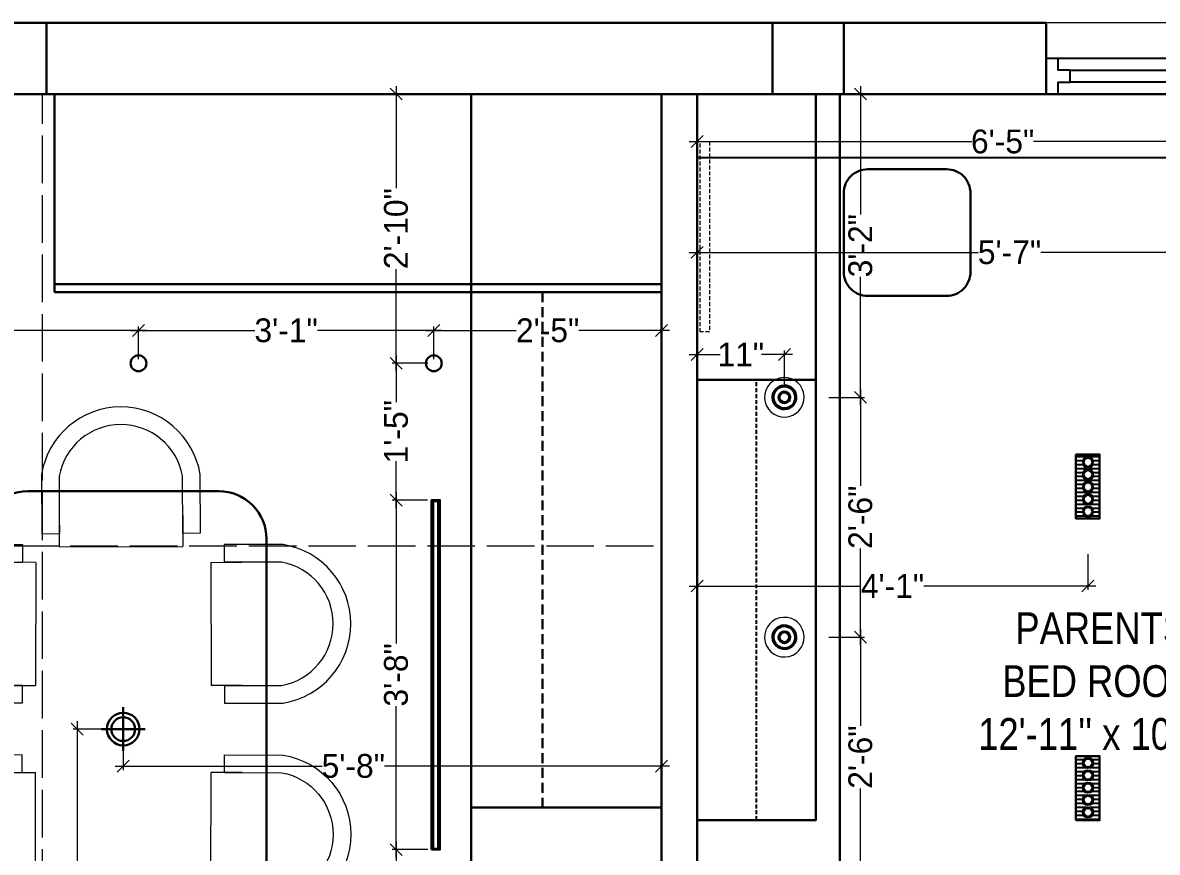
# Model space of a CAD drawing. Header units: millimetres. Extents: x 35877 to 3066687, y -650199 to -40525.
# Drawn here: x 147524.8 to 147667.7, y -179621.5 to -179516.9 of the extents above; entities that cross this region are included whole.
import ezdxf

# ---------------------------------------------------------------- set-up
doc = ezdxf.new("R2010")
doc.units = ezdxf.units.MM
doc.header["$MEASUREMENT"] = 0
doc.header["$PDMODE"] = 35
for name, pattern in [('ACAD_ISO02W100', [15, 12, -3]), ('DASHED', [0.75, 0.5, -0.25]), ('HIDDEN', [0.375, 0.25, -0.125])]:
    doc.linetypes.add(name, pattern=pattern)
doc.layers.get('Defpoints').update_dxf_attribs({"color": 220})
for name, color, linetype, lineweight in [('COLUMN', 1, 'Continuous', 30), ('Electrical', 84, 'Continuous', 30), ('FIRST FLOOR ( TEXT )', 7, 'Continuous', 9), ('FURNITURE', 32, 'Continuous', 9), ('furniture dimensions', 1, 'DASHED', 0), ('GROUND FLOOR', 7, 'Continuous', 9), ('GROUND FLOOR  ( PLINE )', 251, 'Continuous', 30), ('Labelling', 1, 'Continuous', 25), ('wall', 7, 'Continuous', 30)]:
    doc.layers.add(name, color=color, linetype=linetype, lineweight=lineweight)
doc.layers.add('str coll', color=6, linetype='Continuous')
doc.layers.add('XX~SLAB ( PLINE )', color=251, linetype='Continuous', plot=False)
doc.styles.add('century g', font='GOTHIC.TTF')
doc.styles.add('KATHA', font='swissc.ttf')
doc.dimstyles.new('Archana', dxfattribs={"dimtxt": 2, "dimasz": 0.75, "dimexe": 0.5, "dimexo": 0.5, "dimgap": 0, "dimtad": 0, "dimzin": 0, "dimdsep": 46, "dimlunit": 4, "dimtxsty": 'century g', "dimblk": 'OBLIQUE', "dimcen": 0, "dimdle": 1, "dimclrd": 256, "dimclre": 256, "dimclrt": 256, "dimadec": 0, "dimazin": 0, "dimtfac": 1, "dimtofl": 0, "dimtmove": 1, "dimatfit": 3, "dimfxl": 1, "dimfxlon": 1, "dimtolj": 1, "dimtzin": 0, "dimlwd": -1, "dimlwe": -1, "dimarcsym": 0})

# ---------------------------------------------------------------- blocks, each defined once
blk = doc.blocks.new('SD DSD')
at = {"layer": 'FURNITURE', "color": 9, "true_color": 0xc7c8ca, "transparency": 33554687}
for p, q in [((3348486.7, -514623.32), (3348486.68, -514619.42)), ((3348502.23, -514619.34), (3348502.25, -514623.25)), ((3348486.7, -514623.32), (3348502.25, -514623.25)), ((3348483.69, -514625.26), (3348479.79, -514625.25)), ((3348483.69, -514625.26), (3348483.66, -514640.81)), ((3348505.76, -514625.26), (3348509.66, -514625.25)), ((3348505.76, -514625.26), (3348505.79, -514640.81)), ((3348479.75, -514640.8), (3348483.66, -514640.81)), ((3348509.7, -514640.8), (3348505.79, -514640.81)), ((3348479.75, -514651.77), (3348483.66, -514651.76)), ((3348483.69, -514667.31), (3348483.66, -514651.76)), ((3348505.76, -514667.31), (3348505.79, -514651.76)), ((3348509.7, -514651.77), (3348505.79, -514651.76)), ((3348483.69, -514667.31), (3348479.79, -514667.32)), ((3348505.76, -514667.31), (3348509.66, -514667.32)), ((3348486.7, -514669.25), (3348486.68, -514673.16)), ((3348486.7, -514669.25), (3348502.25, -514669.32)), ((3348502.23, -514673.23), (3348502.25, -514669.32))]:
    blk.add_line(p, q, dxfattribs=at)
at = {"layer": 'FURNITURE', "color": 9, "true_color": 0xc7c8ca, "transparency": 33554687, "flags": 128}
for points in [[(3348502.23, -514621.56), (3348504.46, -514621.55), (3348504.42, -514614.17, 0.853613), (3348484.42, -514614.22), (3348484.46, -514621.65), (3348486.68, -514621.64)], [(3348502.22, -514619.34), (3348502.23, -514621.56), (3348502.2, -514614.36, 0.835758), (3348486.65, -514614.39), (3348486.67, -514619.42), (3348486.68, -514621.64)], [(3348481.97, -514640.8), (3348481.97, -514643.02), (3348474.58, -514643.01, -0.853613), (3348474.58, -514623.01), (3348482.01, -514623.02), (3348482.01, -514625.25)], [(3348507.48, -514640.8), (3348507.48, -514643.02), (3348514.87, -514643.01, 0.853613), (3348514.87, -514623.01), (3348507.44, -514623.02), (3348507.44, -514625.25)], [(3348479.75, -514640.79), (3348481.97, -514640.8), (3348474.77, -514640.78, -0.835758), (3348474.76, -514625.23), (3348479.79, -514625.24), (3348482.01, -514625.25)], [(3348509.7, -514640.79), (3348507.48, -514640.8), (3348514.68, -514640.78, 0.835758), (3348514.69, -514625.23), (3348509.66, -514625.24), (3348507.44, -514625.25)], [(3348481.97, -514651.77), (3348481.97, -514649.55), (3348474.58, -514649.57, 0.853613), (3348474.58, -514669.57), (3348482.01, -514669.55), (3348482.01, -514667.32)], [(3348507.48, -514651.77), (3348507.48, -514649.55), (3348514.87, -514649.57, -0.853613), (3348514.87, -514669.57), (3348507.44, -514669.55), (3348507.44, -514667.32)], [(3348479.75, -514651.78), (3348481.97, -514651.77), (3348474.77, -514651.79, 0.835758), (3348474.76, -514667.34), (3348479.79, -514667.33), (3348482.01, -514667.33)], [(3348509.7, -514651.78), (3348507.48, -514651.77), (3348514.68, -514651.79, -0.835758), (3348514.69, -514667.34), (3348509.66, -514667.33), (3348507.44, -514667.33)], [(3348502.23, -514671.01), (3348504.46, -514671.02), (3348504.42, -514678.4, -0.853613), (3348484.42, -514678.36), (3348484.46, -514670.92), (3348486.68, -514670.93)], [(3348502.22, -514673.23), (3348502.23, -514671.01), (3348502.2, -514678.21, -0.835758), (3348486.65, -514678.18), (3348486.67, -514673.16), (3348486.68, -514670.93)]]:
    blk.add_lwpolyline(points, format="xyb", dxfattribs=at)
at = {"layer": 'FURNITURE', "color": 9, "lineweight": 30, "true_color": 0xc7c8ca, "transparency": 33554687}
blk.add_lwpolyline([(3348506.78, -514676.29), (3348482.68, -514676.29, -0.414214), (3348476.68, -514670.29), (3348476.68, -514622.29, -0.414214), (3348482.68, -514616.29), (3348506.78, -514616.29, -0.414214), (3348512.78, -514622.29), (3348512.78, -514670.29, -0.414214)], format="xyb", close=True, dxfattribs=at)
blk = doc.blocks.new('_Oblique')
at = {"layer": 'wall', "color": 0, "lineweight": -2}
blk.add_line((-0.5, -0.5), (0.5, 0.5), dxfattribs=at)
blk = doc.blocks.new('*D638')
at = {"layer": 'Defpoints', "color": 0, "linetype": 'Continuous', "lineweight": 0, "transparency": 16777216}
for p in [(147571.81, -179621.2), (147577.17, -179621.2, 0), (147576.56, -179637.9)]:
    blk.add_point(p, dxfattribs=at)
at = {"layer": 'furniture dimensions', "color": 5, "linetype": 'Continuous', "transparency": 16777216}
for p, q in [((147571.81, -179620.2), (147571.81, -179625.83)), ((147575.81, -179621.2), (147571.31, -179621.2)), ((147571.81, -179638.9), (147571.81, -179633.27))]:
    blk.add_line(p, q, dxfattribs=at)
at = {"layer": 'furniture dimensions', "color": 5, "linetype": 'ByBlock', "transparency": 16777216}
blk.add_line((147575.81, -179637.9), (147571.31, -179637.9), dxfattribs=at)
at = {"layer": 'furniture dimensions', "color": 5, "linetype": 'Continuous', "transparency": 16777216, "xscale": 1.5, "yscale": 1.5, "zscale": 1.5}
for p, rotation in [((147571.81, -179621.2), 90), ((147571.81, -179637.9), 270)]:
    blk.add_blockref('_Oblique', p, dxfattribs=dict(at, rotation=rotation))
at = {"layer": 'furniture dimensions', "linetype": 'Continuous', "lineweight": 0, "transparency": 16777216, "insert": (147571.81, -179629.55), "char_height": 3, "attachment_point": 5, "rotation": 90, "style": 'century g'}
blk.add_mtext('\\A1;1\'-5"', dxfattribs=at)
blk = doc.blocks.new('*D639')
at = {"layer": 'Defpoints', "color": 0, "linetype": 'Continuous', "lineweight": 0, "transparency": 16777216}
for p in [(147576.56, -179559.86), (147571.81, -179577.12), (147576.28, -179577.12, 0)]:
    blk.add_point(p, dxfattribs=at)
at = {"layer": 'furniture dimensions', "color": 5, "linetype": 'Continuous', "transparency": 16777216}
for p, q in [((147571.81, -179558.86), (147571.81, -179564.77)), ((147571.81, -179578.12), (147571.81, -179572.21)), ((147575.78, -179577.12), (147571.31, -179577.12))]:
    blk.add_line(p, q, dxfattribs=at)
at = {"layer": 'furniture dimensions', "color": 5, "linetype": 'ByBlock', "transparency": 16777216}
blk.add_line((147575.81, -179559.86), (147571.31, -179559.86), dxfattribs=at)
at = {"layer": 'furniture dimensions', "color": 5, "linetype": 'Continuous', "transparency": 16777216, "xscale": 1.5, "yscale": 1.5, "zscale": 1.5}
for p, rotation in [((147571.81, -179559.86), 90), ((147571.81, -179577.12), 270)]:
    blk.add_blockref('_Oblique', p, dxfattribs=dict(at, rotation=rotation))
at = {"layer": 'furniture dimensions', "linetype": 'Continuous', "lineweight": 0, "transparency": 16777216, "insert": (147571.81, -179568.49), "char_height": 3, "attachment_point": 5, "rotation": 90, "style": 'century g'}
blk.add_mtext('\\A1;1\'-5"', dxfattribs=at)
blk = doc.blocks.new('HYTJUK')
at = {"layer": 'Electrical', "lineweight": -3, "true_color": 0x000000}
h = blk.add_hatch(dxfattribs=at)
h.set_pattern_fill('ANSI31', color=18, scale=4, angle=225)
h.set_pattern_definition([(270, (141588.84366, -3593.0246), (0.5, -2e-16), [])])
h.paths.add_polyline_path([(128595.32, 17374.81), (128596.19, 17375.86, -0.675401), (128596.65, 17377, -0.15536), (128597.03, 17376.88), (128597.65, 17377.63), (128597.65, 17377.81), (128589.56, 17377.81), (128589.56, 17374.81)])
h.paths.add_polyline_path([(128590.43, 17375.68, -1), (128590.43, 17377, -1)], flags=16)
h.paths.add_polyline_path([(128591.98, 17377, -1), (128591.98, 17375.68, -1)], flags=16)
h.paths.add_polyline_path([(128590.43, 17375.81, -1), (128590.43, 17376.87, -1)], flags=0)
h.paths.add_polyline_path([(128591.98, 17376.87, -1), (128591.98, 17375.81, -1)], flags=0)
h.paths.add_polyline_path([(128593.54, 17377, -1), (128593.54, 17375.68, -1)], flags=16)
h.paths.add_polyline_path([(128593.54, 17376.87, -1), (128593.54, 17375.81, -1)], flags=0)
h.paths.add_polyline_path([(128595.09, 17377, -1), (128595.09, 17375.68, -1)], flags=16)
h.paths.add_polyline_path([(128595.09, 17376.87, -1), (128595.09, 17375.81, -1)], flags=0)
h.paths.add_polyline_path([(128596.19, 17375.86), (128595.32, 17374.81), (128597.65, 17374.81), (128597.65, 17377.63), (128597.03, 17376.88, -0.731062), (128596.65, 17375.68, -0.193744)], flags=17)
at = {"layer": 'Electrical', "color": 240, "true_color": 0xed1f24}
blk.add_lwpolyline([(128597.65, 17374.81), (128589.56, 17374.81), (128589.56, 17377.81), (128597.65, 17377.81)], close=True, dxfattribs=at)
at = {"layer": 'Electrical', "color": 18, "lineweight": -3, "true_color": 0x000000}
for centre, radius in [((128590.43, 17376.34), 0.662), ((128590.43, 17376.34), 0.53), ((128591.98, 17376.34), 0.662), ((128591.98, 17376.34), 0.53), ((128593.54, 17376.34), 0.662), ((128593.54, 17376.34), 0.53), ((128595.09, 17376.34), 0.662), ((128595.09, 17376.34), 0.53), ((128596.65, 17376.34), 0.662), ((128596.65, 17376.34), 0.53)]:
    blk.add_circle(centre, radius, dxfattribs=at)
blk = doc.blocks.new('asaasd')
at = {"layer": 'Electrical', "color": 5, "lineweight": 5, "ltscale": 8}
blk.add_ellipse((4539.27, 3683.15), major_axis=(1.69, -1.84), ratio=1, start_param=-0.785398, end_param=5.497787, dxfattribs=at)
at = {"layer": 'Electrical', "color": 5, "ltscale": 8}
for major_axis, start_param, end_param in [((1.02, -1.1), -0.785398, 5.497787), ((-1.01, -0.93), 0.785398, 7.068583), ((-0.544, -0.501), 0.785398, 7.068583), ((-0.453, -0.417), 0.785398, 7.068583)]:
    blk.add_ellipse((4539.27, 3683.15), major_axis=major_axis, ratio=1, start_param=start_param, end_param=end_param, dxfattribs=at)
blk = doc.blocks.new('*D660')
at = {"layer": 'Defpoints', "color": 0, "linetype": 'Continuous', "lineweight": 0, "transparency": 16777216}
for p in [(147539.34, -179555.72), (147467.74, -179559.33), (147539.34, -179559.86)]:
    blk.add_point(p, dxfattribs=at)
at = {"layer": 'furniture dimensions', "color": 5, "linetype": 'ByBlock', "transparency": 16777216}
blk.add_line((147467.74, -179558.83), (147467.74, -179555.22), dxfattribs=at)
at = {"layer": 'furniture dimensions', "color": 5, "linetype": 'Continuous', "transparency": 16777216}
for p, q in [((147539.34, -179559.36), (147539.34, -179555.22)), ((147466.74, -179555.72), (147502.24, -179555.72)), ((147540.34, -179555.72), (147504.84, -179555.72))]:
    blk.add_line(p, q, dxfattribs=at)
at = {"layer": 'furniture dimensions', "color": 5, "linetype": 'Continuous', "transparency": 16777216, "xscale": 1.5, "yscale": 1.5, "zscale": 1.5, "rotation": 180}
blk.add_blockref('_Oblique', (147467.74, -179555.72), dxfattribs=at)
at = {"layer": 'furniture dimensions', "color": 5, "linetype": 'Continuous', "transparency": 16777216, "xscale": 1.5, "yscale": 1.5, "zscale": 1.5}
blk.add_blockref('_Oblique', (147539.34, -179555.72), dxfattribs=at)
at = {"layer": 'furniture dimensions', "linetype": 'Continuous', "lineweight": 0, "transparency": 16777216, "insert": (147503.54, -179555.72), "char_height": 3, "attachment_point": 5, "style": 'century g'}
blk.add_mtext("\\A1;6'", dxfattribs=at)
blk = doc.blocks.new('*D661')
at = {"layer": 'Defpoints', "color": 0, "linetype": 'Continuous', "lineweight": 0, "transparency": 16777216}
for p in [(147576.56, -179555.72), (147539.34, -179559.86), (147576.56, -179559.86, -0.01)]:
    blk.add_point(p, dxfattribs=at)
at = {"layer": 'furniture dimensions', "color": 5, "linetype": 'ByBlock', "transparency": 16777216}
blk.add_line((147539.34, -179559.36), (147539.34, -179555.22), dxfattribs=at)
at = {"layer": 'furniture dimensions', "color": 5, "linetype": 'Continuous', "transparency": 16777216}
for p, q in [((147576.56, -179559.36), (147576.56, -179555.22)), ((147538.34, -179555.72), (147554.01, -179555.72)), ((147577.56, -179555.72), (147561.9, -179555.72))]:
    blk.add_line(p, q, dxfattribs=at)
at = {"layer": 'furniture dimensions', "color": 5, "linetype": 'Continuous', "transparency": 16777216, "xscale": 1.5, "yscale": 1.5, "zscale": 1.5, "rotation": 180}
blk.add_blockref('_Oblique', (147539.34, -179555.72), dxfattribs=at)
at = {"layer": 'furniture dimensions', "color": 5, "linetype": 'Continuous', "transparency": 16777216, "xscale": 1.5, "yscale": 1.5, "zscale": 1.5}
blk.add_blockref('_Oblique', (147576.56, -179555.72), dxfattribs=at)
at = {"layer": 'furniture dimensions', "linetype": 'Continuous', "lineweight": 0, "transparency": 16777216, "insert": (147557.95, -179555.72), "char_height": 3, "attachment_point": 5, "style": 'century g'}
blk.add_mtext('\\A1;3\'-1"', dxfattribs=at)
blk = doc.blocks.new('*D662')
at = {"layer": 'Defpoints', "color": 0, "linetype": 'Continuous', "lineweight": 0, "transparency": 16777216}
for p in [(147605.25, -179555.72), (147576.56, -179559.86, -0.01), (147605.25, -179559.86, -0.01)]:
    blk.add_point(p, dxfattribs=at)
at = {"layer": 'furniture dimensions', "color": 5, "linetype": 'ByBlock', "transparency": 16777216}
blk.add_line((147576.56, -179559.36), (147576.56, -179555.22), dxfattribs=at)
at = {"layer": 'furniture dimensions', "color": 5, "linetype": 'Continuous', "transparency": 16777216}
for p, q in [((147605.25, -179559.36), (147605.25, -179555.22)), ((147575.56, -179555.72), (147586.95, -179555.72)), ((147606.25, -179555.72), (147594.86, -179555.72))]:
    blk.add_line(p, q, dxfattribs=at)
at = {"layer": 'furniture dimensions', "color": 5, "linetype": 'Continuous', "transparency": 16777216, "xscale": 1.5, "yscale": 1.5, "zscale": 1.5, "rotation": 180}
blk.add_blockref('_Oblique', (147576.56, -179555.72), dxfattribs=at)
at = {"layer": 'furniture dimensions', "color": 5, "linetype": 'Continuous', "transparency": 16777216, "xscale": 1.5, "yscale": 1.5, "zscale": 1.5}
blk.add_blockref('_Oblique', (147605.25, -179555.72), dxfattribs=at)
at = {"layer": 'furniture dimensions', "linetype": 'Continuous', "lineweight": 0, "transparency": 16777216, "insert": (147590.91, -179555.72), "char_height": 3, "attachment_point": 5, "style": 'century g'}
blk.add_mtext('\\A1;2\'-5"', dxfattribs=at)
blk = doc.blocks.new('*D663')
at = {"layer": 'Defpoints', "color": 0, "linetype": 'Continuous', "lineweight": 0, "transparency": 16777216}
for p in [(147576.28, -179577.12, -0.01), (147571.81, -179621.2), (147575.81, -179621.2, -0.01)]:
    blk.add_point(p, dxfattribs=at)
at = {"layer": 'furniture dimensions', "color": 5, "linetype": 'Continuous', "transparency": 16777216}
for p, q in [((147571.81, -179576.12), (147571.81, -179595.21)), ((147571.81, -179622.2), (147571.81, -179603.1)), ((147575.31, -179621.2), (147571.31, -179621.2))]:
    blk.add_line(p, q, dxfattribs=at)
at = {"layer": 'furniture dimensions', "color": 5, "linetype": 'ByBlock', "transparency": 16777216}
blk.add_line((147575.78, -179577.12), (147571.31, -179577.12), dxfattribs=at)
at = {"layer": 'furniture dimensions', "color": 5, "linetype": 'Continuous', "transparency": 16777216, "xscale": 1.5, "yscale": 1.5, "zscale": 1.5}
for p, rotation in [((147571.81, -179577.12), 90), ((147571.81, -179621.2), 270)]:
    blk.add_blockref('_Oblique', p, dxfattribs=dict(at, rotation=rotation))
at = {"layer": 'furniture dimensions', "linetype": 'Continuous', "lineweight": 0, "transparency": 16777216, "insert": (147571.81, -179599.16), "char_height": 3, "attachment_point": 5, "rotation": 90, "style": 'century g'}
blk.add_mtext('\\A1;3\'-8"', dxfattribs=at)
blk = doc.blocks.new('*D664')
at = {"layer": 'Defpoints', "color": 0, "linetype": 'Continuous', "lineweight": 0, "transparency": 16777216}
for p in [(147537.42, -179606), (147605.25, -179606, -0.01), (147605.25, -179610.66)]:
    blk.add_point(p, dxfattribs=at)
at = {"layer": 'furniture dimensions', "color": 5, "linetype": 'ByBlock', "transparency": 16777216}
blk.add_line((147537.42, -179606.66), (147537.42, -179611.16), dxfattribs=at)
at = {"layer": 'furniture dimensions', "color": 5, "linetype": 'Continuous', "transparency": 16777216}
for p, q in [((147605.25, -179606.66), (147605.25, -179611.16)), ((147536.42, -179610.66), (147562.48, -179610.66)), ((147606.25, -179610.66), (147570.35, -179610.66))]:
    blk.add_line(p, q, dxfattribs=at)
at = {"layer": 'furniture dimensions', "color": 5, "linetype": 'Continuous', "transparency": 16777216, "xscale": 1.5, "yscale": 1.5, "zscale": 1.5, "rotation": 180}
blk.add_blockref('_Oblique', (147537.42, -179610.66), dxfattribs=at)
at = {"layer": 'furniture dimensions', "color": 5, "linetype": 'Continuous', "transparency": 16777216, "xscale": 1.5, "yscale": 1.5, "zscale": 1.5}
blk.add_blockref('_Oblique', (147605.25, -179610.66), dxfattribs=at)
at = {"layer": 'furniture dimensions', "linetype": 'Continuous', "lineweight": 0, "transparency": 16777216, "insert": (147566.42, -179610.66), "char_height": 3, "attachment_point": 5, "style": 'century g'}
blk.add_mtext('\\A1;5\'-8"', dxfattribs=at)
blk = doc.blocks.new('*D665')
at = {"layer": 'Defpoints', "color": 0, "linetype": 'Continuous', "lineweight": 0, "transparency": 16777216}
for p in [(147537.42, -179606), (147531.62, -179654.9), (147537.42, -179654.9, 0.11)]:
    blk.add_point(p, dxfattribs=at)
at = {"layer": 'furniture dimensions', "color": 5, "linetype": 'Continuous', "transparency": 16777216}
for p, q in [((147531.62, -179605), (147531.62, -179626.48)), ((147531.62, -179655.9), (147531.62, -179634.41)), ((147535.61, -179654.9), (147531.12, -179654.9))]:
    blk.add_line(p, q, dxfattribs=at)
at = {"layer": 'furniture dimensions', "color": 5, "linetype": 'ByBlock', "transparency": 16777216}
blk.add_line((147535.62, -179606), (147531.12, -179606), dxfattribs=at)
at = {"layer": 'furniture dimensions', "color": 5, "linetype": 'Continuous', "transparency": 16777216, "xscale": 1.5, "yscale": 1.5, "zscale": 1.5}
for p, rotation in [((147531.62, -179606), 90), ((147531.62, -179654.9), 270)]:
    blk.add_blockref('_Oblique', p, dxfattribs=dict(at, rotation=rotation))
at = {"layer": 'furniture dimensions', "linetype": 'Continuous', "lineweight": 0, "transparency": 16777216, "insert": (147531.62, -179630.45), "char_height": 3, "attachment_point": 5, "rotation": 90, "style": 'century g'}
blk.add_mtext('\\A1;4\'-1"', dxfattribs=at)
blk = doc.blocks.new('*D669')
at = {"layer": 'Defpoints', "color": 0, "linetype": 'Continuous', "lineweight": 0, "transparency": 16777216}
for p in [(147571.81, -179525.9), (147576.56, -179525.9, -0.01), (147576.56, -179559.86, -0.01)]:
    blk.add_point(p, dxfattribs=at)
at = {"layer": 'furniture dimensions', "color": 5, "linetype": 'Continuous', "transparency": 16777216}
for p, q in [((147571.81, -179524.9), (147571.81, -179537.77)), ((147575.81, -179525.9), (147571.31, -179525.9)), ((147571.81, -179560.86), (147571.81, -179547.99))]:
    blk.add_line(p, q, dxfattribs=at)
at = {"layer": 'furniture dimensions', "color": 5, "linetype": 'ByBlock', "transparency": 16777216}
blk.add_line((147575.81, -179559.86), (147571.31, -179559.86), dxfattribs=at)
at = {"layer": 'furniture dimensions', "color": 5, "linetype": 'Continuous', "transparency": 16777216, "xscale": 1.5, "yscale": 1.5, "zscale": 1.5}
for p, rotation in [((147571.81, -179525.9), 90), ((147571.81, -179559.86), 270)]:
    blk.add_blockref('_Oblique', p, dxfattribs=dict(at, rotation=rotation))
at = {"layer": 'furniture dimensions', "linetype": 'Continuous', "lineweight": 0, "transparency": 16777216, "insert": (147571.81, -179542.88), "char_height": 3, "attachment_point": 5, "rotation": 90, "style": 'century g'}
blk.add_mtext('\\A1;2\'-10"', dxfattribs=at)
blk = doc.blocks.new('*D684')
at = {"layer": 'Defpoints', "color": 0, "linetype": 'Continuous', "lineweight": 0, "transparency": 16777216}
for p in [(147609.75, -179545.87), (147609.75, -179549.09), (147677.11, -179549.09)]:
    blk.add_point(p, dxfattribs=at)
at = {"layer": 'furniture dimensions', "color": 5, "linetype": 'Continuous', "transparency": 16777216}
for p, q in [((147609.75, -179548.59), (147609.75, -179545.37)), ((147608.75, -179545.87), (147645.18, -179545.87)), ((147678.11, -179545.87), (147653.05, -179545.87))]:
    blk.add_line(p, q, dxfattribs=at)
at = {"layer": 'furniture dimensions', "color": 5, "linetype": 'ByBlock', "transparency": 16777216}
blk.add_line((147677.11, -179548.59), (147677.11, -179545.37), dxfattribs=at)
at = {"layer": 'furniture dimensions', "color": 5, "linetype": 'Continuous', "transparency": 16777216, "xscale": 1.5, "yscale": 1.5, "zscale": 1.5, "rotation": 180}
blk.add_blockref('_Oblique', (147609.75, -179545.87), dxfattribs=at)
at = {"layer": 'furniture dimensions', "color": 5, "linetype": 'Continuous', "transparency": 16777216, "xscale": 1.5, "yscale": 1.5, "zscale": 1.5}
blk.add_blockref('_Oblique', (147677.11, -179545.87), dxfattribs=at)
at = {"layer": 'furniture dimensions', "linetype": 'Continuous', "lineweight": 0, "transparency": 16777216, "insert": (147649.12, -179545.87), "char_height": 3, "attachment_point": 5, "style": 'century g'}
blk.add_mtext('\\A1;5\'-7"', dxfattribs=at)
blk = doc.blocks.new('*D691')
at = {"layer": 'Defpoints', "color": 0, "linetype": 'Continuous', "lineweight": 0, "transparency": 16777216}
for p in [(147609.75, -179558.75), (147609.75, -179564.16), (147620.75, -179564.16)]:
    blk.add_point(p, dxfattribs=at)
at = {"layer": 'furniture dimensions', "color": 5, "linetype": 'Continuous', "transparency": 16777216}
for p, q in [((147609.75, -179562.75), (147609.75, -179558.25)), ((147608.75, -179558.75), (147612.64, -179558.75)), ((147621.75, -179558.75), (147617.87, -179558.75))]:
    blk.add_line(p, q, dxfattribs=at)
at = {"layer": 'furniture dimensions', "color": 5, "linetype": 'ByBlock', "transparency": 16777216}
blk.add_line((147620.75, -179562.75), (147620.75, -179558.25), dxfattribs=at)
at = {"layer": 'furniture dimensions', "color": 5, "linetype": 'Continuous', "transparency": 16777216, "xscale": 1.5, "yscale": 1.5, "zscale": 1.5, "rotation": 180}
blk.add_blockref('_Oblique', (147609.75, -179558.75), dxfattribs=at)
at = {"layer": 'furniture dimensions', "color": 5, "linetype": 'Continuous', "transparency": 16777216, "xscale": 1.5, "yscale": 1.5, "zscale": 1.5}
blk.add_blockref('_Oblique', (147620.75, -179558.75), dxfattribs=at)
at = {"layer": 'furniture dimensions', "linetype": 'Continuous', "lineweight": 0, "transparency": 16777216, "insert": (147615.25, -179558.75), "char_height": 3, "attachment_point": 5, "style": 'century g'}
blk.add_mtext('\\A1;11"', dxfattribs=at)
blk = doc.blocks.new('*D692')
at = {"layer": 'Defpoints', "color": 0, "linetype": 'Continuous', "lineweight": 0, "transparency": 16777216}
for p in [(147620.75, -179525.9), (147630.33, -179525.9), (147620.75, -179564.16)]:
    blk.add_point(p, dxfattribs=at)
at = {"layer": 'furniture dimensions', "color": 5, "linetype": 'Continuous', "transparency": 16777216}
for p, q in [((147630.33, -179524.9), (147630.33, -179541.08)), ((147626.33, -179525.9), (147630.83, -179525.9)), ((147630.33, -179565.16), (147630.33, -179548.97))]:
    blk.add_line(p, q, dxfattribs=at)
at = {"layer": 'furniture dimensions', "color": 5, "linetype": 'ByBlock', "transparency": 16777216}
blk.add_line((147626.33, -179564.16), (147630.83, -179564.16), dxfattribs=at)
at = {"layer": 'furniture dimensions', "color": 5, "linetype": 'Continuous', "transparency": 16777216, "xscale": 1.5, "yscale": 1.5, "zscale": 1.5}
for p, rotation in [((147630.33, -179525.9), 90), ((147630.33, -179564.16), 270)]:
    blk.add_blockref('_Oblique', p, dxfattribs=dict(at, rotation=rotation))
at = {"layer": 'furniture dimensions', "linetype": 'Continuous', "lineweight": 0, "transparency": 16777216, "insert": (147630.33, -179545.03), "char_height": 3, "attachment_point": 5, "rotation": 90, "style": 'century g'}
blk.add_mtext('\\A1;3\'-2"', dxfattribs=at)
blk = doc.blocks.new('*D693')
at = {"layer": 'Defpoints', "color": 0, "linetype": 'Continuous', "lineweight": 0, "transparency": 16777216}
for p in [(147620.75, -179564.16), (147620.75, -179594.41), (147630.33, -179594.41)]:
    blk.add_point(p, dxfattribs=at)
at = {"layer": 'furniture dimensions', "color": 5, "linetype": 'Continuous', "transparency": 16777216}
for p, q in [((147630.33, -179563.16), (147630.33, -179575.33)), ((147630.33, -179595.41), (147630.33, -179583.24)), ((147626.33, -179594.41), (147630.83, -179594.41))]:
    blk.add_line(p, q, dxfattribs=at)
at = {"layer": 'furniture dimensions', "color": 5, "linetype": 'ByBlock', "transparency": 16777216}
blk.add_line((147626.33, -179564.16), (147630.83, -179564.16), dxfattribs=at)
at = {"layer": 'furniture dimensions', "color": 5, "linetype": 'Continuous', "transparency": 16777216, "xscale": 1.5, "yscale": 1.5, "zscale": 1.5}
for p, rotation in [((147630.33, -179564.16), 90), ((147630.33, -179594.41), 270)]:
    blk.add_blockref('_Oblique', p, dxfattribs=dict(at, rotation=rotation))
at = {"layer": 'furniture dimensions', "linetype": 'Continuous', "lineweight": 0, "transparency": 16777216, "insert": (147630.33, -179579.28), "char_height": 3, "attachment_point": 5, "rotation": 90, "style": 'century g'}
blk.add_mtext('\\A1;2\'-6"', dxfattribs=at)
blk = doc.blocks.new('*D694')
at = {"layer": 'Defpoints', "color": 0, "linetype": 'Continuous', "lineweight": 0, "transparency": 16777216}
for p in [(147620.75, -179594.41), (147620.75, -179624.66), (147630.33, -179624.66)]:
    blk.add_point(p, dxfattribs=at)
at = {"layer": 'furniture dimensions', "color": 5, "linetype": 'Continuous', "transparency": 16777216}
for p, q in [((147630.33, -179593.41), (147630.33, -179605.58)), ((147630.33, -179625.66), (147630.33, -179613.49)), ((147626.33, -179624.66), (147630.83, -179624.66))]:
    blk.add_line(p, q, dxfattribs=at)
at = {"layer": 'furniture dimensions', "color": 5, "linetype": 'ByBlock', "transparency": 16777216}
blk.add_line((147626.33, -179594.41), (147630.83, -179594.41), dxfattribs=at)
at = {"layer": 'furniture dimensions', "color": 5, "linetype": 'Continuous', "transparency": 16777216, "xscale": 1.5, "yscale": 1.5, "zscale": 1.5}
for p, rotation in [((147630.33, -179594.41), 90), ((147630.33, -179624.66), 270)]:
    blk.add_blockref('_Oblique', p, dxfattribs=dict(at, rotation=rotation))
at = {"layer": 'furniture dimensions', "linetype": 'Continuous', "lineweight": 0, "transparency": 16777216, "insert": (147630.33, -179609.53), "char_height": 3, "attachment_point": 5, "rotation": 90, "style": 'century g'}
blk.add_mtext('\\A1;2\'-6"', dxfattribs=at)
blk = doc.blocks.new('*D696')
at = {"layer": 'Defpoints', "color": 0, "linetype": 'Continuous', "lineweight": 0, "transparency": 16777216}
for p in [(147658.99, -179579.43), (147609.75, -179584.04), (147658.99, -179587.95)]:
    blk.add_point(p, dxfattribs=at)
at = {"layer": 'furniture dimensions', "color": 5, "linetype": 'Continuous', "transparency": 16777216}
for p, q in [((147658.99, -179583.95), (147658.99, -179588.45)), ((147608.75, -179587.95), (147630.4, -179587.95)), ((147659.99, -179587.95), (147638.33, -179587.95))]:
    blk.add_line(p, q, dxfattribs=at)
at = {"layer": 'furniture dimensions', "color": 5, "linetype": 'ByBlock', "transparency": 16777216}
blk.add_line((147609.75, -179584.54), (147609.75, -179588.45), dxfattribs=at)
at = {"layer": 'furniture dimensions', "color": 5, "linetype": 'Continuous', "transparency": 16777216, "xscale": 1.5, "yscale": 1.5, "zscale": 1.5, "rotation": 180}
blk.add_blockref('_Oblique', (147609.75, -179587.95), dxfattribs=at)
at = {"layer": 'furniture dimensions', "color": 5, "linetype": 'Continuous', "transparency": 16777216, "xscale": 1.5, "yscale": 1.5, "zscale": 1.5}
blk.add_blockref('_Oblique', (147658.99, -179587.95), dxfattribs=at)
at = {"layer": 'furniture dimensions', "linetype": 'Continuous', "lineweight": 0, "transparency": 16777216, "insert": (147634.37, -179587.95), "char_height": 3, "attachment_point": 5, "style": 'century g'}
blk.add_mtext('\\A1;4\'-1"', dxfattribs=at)
blk = doc.blocks.new('*D698')
at = {"layer": 'Defpoints', "color": 0, "linetype": 'Continuous', "lineweight": 0, "transparency": 16777216}
for p in [(147609.75, -179531.9), (147609.75, -179533.91), (147686.75, -179533.91)]:
    blk.add_point(p, dxfattribs=at)
at = {"layer": 'furniture dimensions', "color": 5, "linetype": 'Continuous', "transparency": 16777216}
for p, q in [((147608.75, -179531.9), (147644.38, -179531.9)), ((147609.75, -179533.41), (147609.75, -179531.4)), ((147687.75, -179531.9), (147652.13, -179531.9))]:
    blk.add_line(p, q, dxfattribs=at)
at = {"layer": 'furniture dimensions', "color": 5, "linetype": 'ByBlock', "transparency": 16777216}
blk.add_line((147686.75, -179533.41), (147686.75, -179531.4), dxfattribs=at)
at = {"layer": 'furniture dimensions', "color": 5, "linetype": 'Continuous', "transparency": 16777216, "xscale": 1.5, "yscale": 1.5, "zscale": 1.5, "rotation": 180}
blk.add_blockref('_Oblique', (147609.75, -179531.9), dxfattribs=at)
at = {"layer": 'furniture dimensions', "color": 5, "linetype": 'Continuous', "transparency": 16777216, "xscale": 1.5, "yscale": 1.5, "zscale": 1.5}
blk.add_blockref('_Oblique', (147686.75, -179531.9), dxfattribs=at)
at = {"layer": 'furniture dimensions', "linetype": 'Continuous', "lineweight": 0, "transparency": 16777216, "insert": (147648.25, -179531.9), "char_height": 3, "attachment_point": 5, "style": 'century g'}
blk.add_mtext('\\A1;6\'-5"', dxfattribs=at)
blk = doc.blocks.new('1')
at = {"color": 9, "true_color": 0xc7c8ca}
blk.add_lwpolyline([(133528.03, -183459.53), (133529.2, -183459.53), (133529.2, -183483.54), (133528.03, -183483.54)], close=True, dxfattribs=at)
at = {"layer": 'FURNITURE', "color": 9, "lineweight": 25, "true_color": 0xc7c8ca}
blk.add_line((133527.66, -183461.53), (133673.66, -183461.53), dxfattribs=at)
at = {"layer": 'FURNITURE', "color": 9, "linetype": 'DASHED', "lineweight": 25, "true_color": 0xc7c8ca}
blk.add_line((133535.13, -183545.12), (133535.13, -183489.56), dxfattribs=at)
at = {"layer": 'FURNITURE', "color": 9, "lineweight": 30, "true_color": 0xc7c8ca}
for points in [[(133527.66, -183453.53), (133542.6, -183453.53), (133542.6, -183489.56), (133527.66, -183489.56)], [(133527.66, -183489.56), (133542.6, -183489.56), (133542.6, -183545.12), (133527.66, -183545.12)]]:
    blk.add_lwpolyline(points, close=True, dxfattribs=at)
blk.add_lwpolyline([(133549.14, -183463.02), (133559.1, -183463.02, -0.414214), (133562.1, -183466.02), (133562.1, -183475.98, -0.414214), (133559.1, -183478.98), (133549.14, -183478.98, -0.414214), (133546.14, -183475.98), (133546.14, -183466.02, -0.414214)], format="xyb", close=True, dxfattribs=at)

msp = doc.modelspace()

# ---------------------------------------------------------------- linework, layer by layer
at = {"layer": 'COLUMN', "transparency": 33554687, "elevation": -0.005}
for points in [[(147518.752, -179516.902), (147527.752, -179516.902), (147527.752, -179525.902), (147518.752, -179525.902)], [(147619.252, -179516.902), (147628.252, -179516.902), (147628.252, -179525.902), (147619.252, -179525.902)]]:
    msp.add_lwpolyline(points, close=True, dxfattribs=at)
at = {"layer": 'Electrical', "transparency": 33554687}
for p, q in [((147537.425, -179603.252), (147537.425, -179608.739)), ((147540.169, -179605.995), (147534.681, -179605.995))]:
    msp.add_line(p, q, dxfattribs=at)
at = {"layer": 'Electrical', "color": 152, "lineweight": 30, "true_color": 0x2776bb, "transparency": 33554687, "elevation": -0.008}
for points in [[(147576.279, -179621.196), (147576.279, -179577.117), (147577.339, -179577.117), (147577.339, -179621.196)], [(147577.15, -179577.218), (147576.465, -179577.218), (147576.465, -179621.113), (147577.15, -179621.113)], [(147577.132, -179577.237), (147576.483, -179577.237), (147576.483, -179621.095), (147577.132, -179621.095)]]:
    msp.add_lwpolyline(points, close=True, dxfattribs=at)
at = {"layer": 'Electrical', "transparency": 33554687}
for radius in [2.058, 1.5]:
    msp.add_circle((147537.425, -179605.995), radius, dxfattribs=at)
at = {"layer": 'FURNITURE', "color": 9, "lineweight": 30, "true_color": 0xc7c8ca, "transparency": 33554687}
for p, q in [((147528.752, -179525.902, -0.005), (147528.752, -179550.902, -0.005)), ((147581.252, -179550.902, -0.005), (147581.253, -179525.902, -0.005)), ((147528.752, -179549.902, -0.005), (147605.252, -179549.902, -0.005)), ((147554.753, -179550.902, -0.005), (147528.752, -179550.902, -0.005)), ((147554.75, -179549.902, -0.005), (147529.75, -179549.902, -0.005)), ((147552.253, -179550.902, -0.005), (147605.252, -179550.902, -0.005)), ((147581.252, -179654.902, -0.005), (147581.252, -179550.902, -0.005)), ((147581.253, -179549.902, -0.005), (147605.252, -179549.902, -0.005)), ((147582.253, -179549.902, -0.005), (147581.253, -179549.902, -0.005))]:
    msp.add_line(p, q, dxfattribs=at)
at = {"layer": 'FURNITURE', "color": 9, "linetype": 'HIDDEN', "lineweight": 30, "ltscale": 5, "true_color": 0xc7c8ca, "transparency": 33554687}
msp.add_line((147590.252, -179550.902, -0.005), (147590.252, -179615.9, -0.005), dxfattribs=at)
at = {"layer": 'FURNITURE', "color": 9, "lineweight": 30, "true_color": 0xc7c8ca, "transparency": 33554687, "elevation": -0.005}
msp.add_lwpolyline([(147581.252, -179654.902), (147605.252, -179654.902), (147605.252, -179615.9), (147581.252, -179615.9)], close=True, dxfattribs=at)
at = {"layer": 'FURNITURE', "color": 240, "lineweight": 30, "true_color": 0xed1f24, "transparency": 33554687}
for centre in [(147539.341, -179559.861), (147576.564, -179559.861, -0.005)]:
    msp.add_circle(centre, 1, dxfattribs=at)
at = {"layer": 'furniture dimensions', "color": 6, "linetype": 'Continuous', "lineweight": 30, "transparency": 33554687}
msp.add_line((147627.752, -179525.902, -0.005), (147627.752, -179654.902, -0.005), dxfattribs=at)
at = {"layer": 'furniture dimensions', "color": 6, "linetype": 'Continuous', "lineweight": 30, "transparency": 33554687, "elevation": 0.113}
msp.add_lwpolyline([(147605.252, -179654.902), (147373.252, -179654.902), (147373.252, -179654.902), (147373.252, -179525.902), (147605.252, -179525.902), (147605.252, -179654.902)], dxfattribs=at)
at = {"layer": 'furniture dimensions', "color": 18, "lineweight": 0, "true_color": 0x000000, "transparency": 33554687, "elevation": -0.005}
msp.add_lwpolyline([(147609.752, -179525.902), (147760.252, -179525.902), (147760.252, -179654.902), (147609.752, -179654.902)], close=True, dxfattribs=at)
at = {"layer": 'furniture dimensions', "color": 6, "linetype": 'Continuous', "lineweight": 30, "transparency": 33554687, "elevation": -0.005}
msp.add_lwpolyline([(147609.752, -179525.902), (147760.252, -179525.902), (147760.252, -179654.902), (147609.752, -179654.902)], close=True, dxfattribs=at)
at = {"layer": 'GROUND FLOOR', "transparency": 33554687}
for p, q in [((147764.752, -179516.902, -0.005), (147364.252, -179516.902, -0.005)), ((147527.752, -179516.902, -0.005), (147527.752, -179525.902, -0.005)), ((147653.752, -179517.053), (147653.752, -179526.053)), ((147601.252, -179525.902, -0.005), (147518.752, -179525.902, -0.005)), ((147755.752, -179525.902, -0.005), (147605.752, -179525.902, -0.005))]:
    msp.add_line(p, q, dxfattribs=at)
at = {"layer": 'GROUND FLOOR  ( PLINE )', "transparency": 33554687}
for p, q in [((147527.752, -179516.902, -0.005), (147653.752, -179516.902)), ((147527.752, -179525.902, -0.005), (147527.752, -179516.902, -0.005)), ((147653.752, -179517.053), (147653.752, -179526.053)), ((147601.252, -179525.902, -0.005), (147527.752, -179525.902, -0.005)), ((147659.752, -179525.902, -0.005), (147601.252, -179525.902, -0.005)), ((147605.252, -179654.902, -0.005), (147605.252, -179525.902, -0.005)), ((147609.752, -179525.902, -0.005), (147609.752, -179654.902, -0.005))]:
    msp.add_line(p, q, dxfattribs=at)
at = {"layer": 'Labelling', "color": 251, "linetype": 'ACAD_ISO02W100', "lineweight": 0, "ltscale": 0.5, "true_color": 0x636466, "transparency": 33554687}
for p, q in [((147527.252, -179799.651, -0.005), (147527.252, -179525.902, -0.005)), ((147373.252, -179582.902, -0.005), (147605.252, -179582.902, -0.005))]:
    msp.add_line(p, q, dxfattribs=at)
at = {"layer": 'Labelling', "color": 251, "linetype": 'ACAD_ISO02W100', "lineweight": 0, "ltscale": 10, "true_color": 0x636466, "transparency": 33554687}
msp.add_line((147627.752, -179525.902, -0.005), (147627.752, -179654.902, -0.005), dxfattribs=at)
at = {"layer": 'XX~SLAB ( PLINE )', "transparency": 33554687, "elevation": -0.005}
msp.add_lwpolyline([(147719.752, -179521.402), (147718.252, -179521.402), (147718.252, -179522.902), (147716.752, -179522.902), (147716.752, -179524.402), (147656.752, -179524.402), (147656.752, -179522.902), (147655.252, -179522.902), (147655.252, -179521.402), (147653.752, -179521.402), (147653.752, -179525.902), (147655.252, -179525.902), (147655.252, -179524.402), (147656.752, -179524.402), (147656.752, -179522.902), (147716.752, -179522.902), (147716.752, -179524.402), (147718.252, -179524.402), (147718.252, -179525.902), (147719.752, -179525.902), (147719.752, -179521.402), (147653.752, -179521.402), (147653.752, -179525.902), (147719.752, -179525.902)], close=True, dxfattribs=at)

# ---------------------------------------------------------------- block references
at = {"transparency": 33554687, "xscale": -1}
for p in [(152160.019, -183247.307, -0.005), (152160.019, -183277.557, -0.005)]:
    msp.add_blockref('asaasd', p, dxfattribs=at)
at = {"layer": 'Electrical', "transparency": 33554687, "xscale": -1, "rotation": 270}
msp.add_blockref('HYTJUK', (130282.671, -308168.997, -0.005), dxfattribs=at)
at = {"layer": 'Electrical', "transparency": 33554687, "rotation": 270}
msp.add_blockref('HYTJUK', (130282.671, -51019.845, -0.005), dxfattribs=at)
at = {"layer": 'furniture dimensions', "color": 242, "lineweight": 30, "true_color": 0xcd2027, "transparency": 33554687}
msp.add_blockref('1', (14082.098, 3927.629, -0.005), dxfattribs=at)
at = {"layer": 'str coll', "color": 9, "lineweight": 30, "true_color": 0xc7c8ca, "transparency": 33554687}
msp.add_blockref('SD DSD', (-3200957.3, 335040.291), dxfattribs=at)

# ---------------------------------------------------------------- texts
at = {"layer": 'FIRST FLOOR ( TEXT )', "transparency": 33554687, "insert": (147660.676, -179599.973, -0.005), "char_height": 4, "attachment_point": 5, "style": 'KATHA'}
msp.add_mtext("PARENTS \\PBED ROOM\\P12'-11'' x 10'-9''", dxfattribs=at)

# ---------------------------------------------------------------- dimensions: what is measured, and where the dimension line sits
at = {"layer": 'furniture dimensions', "color": 5, "linetype": 'Continuous', "lineweight": 0, "transparency": 33554687}
for base, p1, p2, angle, picture, middle in [((147571.815, -179525.902), (147576.564, -179559.861, -0.005), (147576.564, -179525.902, -0.005), 90, '*D669', (147571.815, -179542.881)), ((147630.332, -179525.902, -0.005), (147620.75, -179564.156, -0.005), (147620.75, -179525.902, -0.005), 90, '*D692', (147630.332, -179545.029, -0.005)), ((147571.815, -179577.117, -0.005), (147576.564, -179559.861, -0.005), (147576.279, -179577.117, -0.008), 270, '*D639', (147571.815, -179568.489, -0.005)), ((147630.332, -179594.407, -0.005), (147620.75, -179564.156, -0.005), (147620.75, -179594.407, -0.005), 90, '*D693', (147630.332, -179579.282, -0.005)), ((147571.815, -179621.196), (147576.279, -179577.117, -0.008), (147575.815, -179621.196, -0.005), 90, '*D663', (147571.815, -179599.157)), ((147630.332, -179624.657, -0.005), (147620.75, -179594.407, -0.005), (147620.75, -179624.657, -0.005), 90, '*D694', (147630.332, -179609.532, -0.005)), ((147531.616, -179654.902), (147537.425, -179605.995), (147537.425, -179654.902, 0.113), 90, '*D665', (147531.616, -179630.448)), ((147571.815, -179621.196, -0.005), (147576.564, -179637.902, -0.005), (147577.169, -179621.196, -0.008), 90, '*D638', (147571.815, -179629.549, -0.005))]:
    dim = msp.add_linear_dim(base=base, p1=p1, p2=p2, angle=angle, dimstyle='Archana', override={"dimtxt": 3, "dimasz": 1.5, "dimdec": 0, "dimclrd": 5, "dimclre": 5, "dimfxl": 4}, dxfattribs=at)
    dim.commit()
    dim.dimension.update_dxf_attribs({"geometry": picture, "text_midpoint": middle})
for base, p1, p2, picture, middle in [((147609.752, -179531.902, -0.005), (147686.752, -179533.907, -0.005), (147609.752, -179533.907, -0.005), '*D698', (147648.252, -179531.902, -0.005)), ((147609.752, -179558.747, -0.005), (147620.75, -179564.156, -0.005), (147609.752, -179564.156, -0.005), '*D691', (147615.251, -179558.747, -0.005)), ((147658.985, -179587.949, -0.005), (147609.752, -179584.038, -0.005), (147658.985, -179579.435, -0.005), '*D696', (147634.369, -179587.949, -0.005))]:
    dim = msp.add_linear_dim(base=base, p1=p1, p2=p2, dimstyle='Archana', override={"dimtxt": 3, "dimasz": 1.5, "dimdec": 0, "dimclrd": 5, "dimclre": 5, "dimfxl": 4}, dxfattribs=at)
    dim.commit()
    dim.dimension.update_dxf_attribs({"geometry": picture, "text_midpoint": middle})
for base, p1, p2, picture, middle in [((147609.752, -179545.874, -0.005), (147677.106, -179549.087, -0.005), (147609.752, -179549.087, -0.005), '*D684', (147649.118, -179545.874, -0.005)), ((147605.252, -179610.663), (147537.425, -179605.995), (147605.252, -179605.995, -0.005), '*D664', (147566.416, -179610.663))]:
    dim = msp.add_linear_dim(base=base, p1=p1, p2=p2, dimstyle='Archana', override={"dimtxt": 3, "dimasz": 1.5, "dimdec": 0, "dimclrd": 5, "dimclre": 5, "dimfxl": 4}, dxfattribs=at)
    dim.commit()
    dim.dimension.update_dxf_attribs({"geometry": picture, "text_midpoint": middle, "dimtype": 160})
at = {"layer": 'furniture dimensions', "color": 5, "linetype": 'Continuous', "lineweight": 0}
for base, p1, p2, picture, middle in [((147539.341, -179555.719), (147467.74, -179559.331), (147539.341, -179559.861), '*D660', (147503.541, -179555.719)), ((147576.564, -179555.719), (147539.341, -179559.861), (147576.564, -179559.861, -0.005), '*D661', (147557.953, -179555.719)), ((147605.252, -179555.719), (147576.564, -179559.861, -0.005), (147605.252, -179559.861, -0.005), '*D662', (147590.908, -179555.719))]:
    dim = msp.add_linear_dim(base=base, p1=p1, p2=p2, dimstyle='Archana', override={"dimtxt": 3, "dimasz": 1.5, "dimdec": 0, "dimclrd": 5, "dimclre": 5, "dimfxl": 4}, dxfattribs=at)
    dim.commit()
    dim.dimension.update_dxf_attribs({"geometry": picture, "text_midpoint": middle})

doc.saveas('drawing.dxf')
